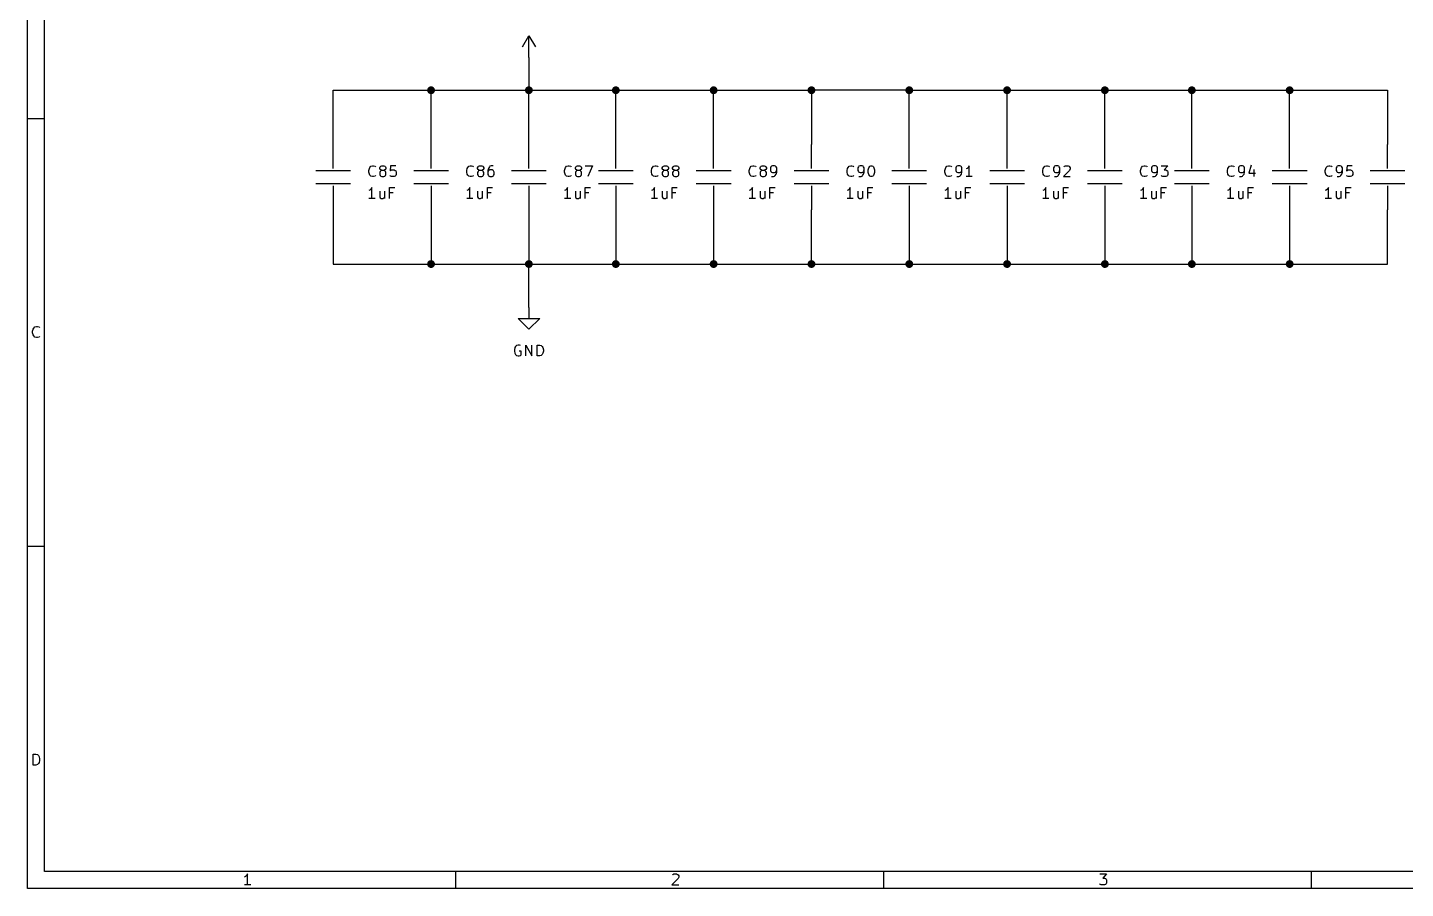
# Model space of a CAD drawing. Extents: x 0.4 to 11.3, y -7.9 to -0.4.
# Drawn here: x 0.39 to 6.73, y -7.87 to -3.91 of the extents above; entities that cross this region are included whole.
import ezdxf

# ---------------------------------------------------------------- set-up
doc = ezdxf.new("R2010")
doc.units = 0
doc.header["$MEASUREMENT"] = 0
for name, color, linetype in [('CYAN2', 4, 'CONTINUOUS'), ('GREEN3', 91, 'CONTINUOUS'), ('RED2', 1, 'CONTINUOUS')]:
    doc.layers.add(name, color=color, linetype=linetype)

msp = doc.modelspace()

# ---------------------------------------------------------------- linework, layer by layer
at = {"layer": 'CYAN2', "linetype": 'CONTINUOUS'}
for p, q in [((1.9639, -4.5692), (1.9663, -4.5597)), ((1.9663, -4.5597), (1.9687, -4.5549)), ((1.9687, -4.5549), (1.9734, -4.5502)), ((1.9734, -4.5502), (1.9806, -4.5478)), ((1.9806, -4.5478), (1.9853, -4.5478)), ((1.9853, -4.5478), (1.9925, -4.5502)), ((1.9925, -4.5502), (1.9949, -4.5526)), ((2.0139, -4.5573), (2.0163, -4.5526)), ((2.0139, -4.5597), (2.0139, -4.5573)), ((2.0163, -4.5645), (2.0139, -4.5597)), ((2.0163, -4.5526), (2.0187, -4.5502)), ((2.0187, -4.5502), (2.0234, -4.5478)), ((2.0234, -4.5478), (2.0329, -4.5478)), ((2.0329, -4.5478), (2.0377, -4.5502)), ((2.0377, -4.5502), (2.0401, -4.5526)), ((2.0401, -4.5526), (2.0425, -4.5573)), ((2.0425, -4.5597), (2.0401, -4.5645)), ((2.0425, -4.5573), (2.0425, -4.5597)), ((2.0639, -4.5478), (2.0615, -4.5716)), ((2.0877, -4.5478), (2.0639, -4.5478)), ((2.4139, -4.5692), (2.4163, -4.5597)), ((2.4163, -4.5597), (2.4187, -4.5549)), ((2.4187, -4.5549), (2.4234, -4.5502)), ((2.4234, -4.5502), (2.4306, -4.5478)), ((2.4306, -4.5478), (2.4353, -4.5478)), ((2.4353, -4.5478), (2.4425, -4.5502)), ((2.4425, -4.5502), (2.4449, -4.5526)), ((2.4639, -4.5573), (2.4663, -4.5526)), ((2.4639, -4.5597), (2.4639, -4.5573)), ((2.4663, -4.5645), (2.4639, -4.5597)), ((2.4663, -4.5526), (2.4687, -4.5502)), ((2.4687, -4.5502), (2.4734, -4.5478)), ((2.4734, -4.5478), (2.4829, -4.5478)), ((2.4829, -4.5478), (2.4877, -4.5502)), ((2.4877, -4.5502), (2.4901, -4.5526)), ((2.4901, -4.5526), (2.4925, -4.5573)), ((2.4925, -4.5597), (2.4901, -4.5645)), ((2.4925, -4.5573), (2.4925, -4.5597)), ((2.5139, -4.5597), (2.5115, -4.5692)), ((2.5187, -4.5526), (2.5139, -4.5597)), ((2.521, -4.5502), (2.5187, -4.5526)), ((2.5258, -4.5478), (2.521, -4.5502)), ((2.5353, -4.5478), (2.5258, -4.5478)), ((2.8639, -4.5692), (2.8663, -4.5597)), ((2.8663, -4.5597), (2.8687, -4.5549)), ((2.8687, -4.5549), (2.8734, -4.5502)), ((2.8734, -4.5502), (2.8806, -4.5478)), ((2.8806, -4.5478), (2.8853, -4.5478)), ((2.8853, -4.5478), (2.8925, -4.5502)), ((2.8925, -4.5502), (2.8949, -4.5526)), ((2.9139, -4.5573), (2.9163, -4.5526)), ((2.9139, -4.5597), (2.9139, -4.5573)), ((2.9163, -4.5645), (2.9139, -4.5597)), ((2.9163, -4.5526), (2.9187, -4.5502)), ((2.9187, -4.5502), (2.9234, -4.5478)), ((2.9234, -4.5478), (2.9329, -4.5478)), ((2.9329, -4.5478), (2.9377, -4.5502)), ((2.9377, -4.5502), (2.9401, -4.5526)), ((2.9401, -4.5526), (2.9425, -4.5573)), ((2.9425, -4.5597), (2.9401, -4.5645)), ((2.9425, -4.5573), (2.9425, -4.5597)), ((2.9591, -4.5478), (2.9925, -4.5478)), ((2.9925, -4.5478), (2.971, -4.5978)), ((3.2639, -4.5692), (3.2663, -4.5597)), ((3.2663, -4.5597), (3.2687, -4.5549)), ((3.2687, -4.5549), (3.2734, -4.5502)), ((3.2734, -4.5502), (3.2806, -4.5478)), ((3.2806, -4.5478), (3.2853, -4.5478)), ((3.2853, -4.5478), (3.2925, -4.5502)), ((3.2925, -4.5502), (3.2949, -4.5526)), ((3.3139, -4.5573), (3.3163, -4.5526)), ((3.3139, -4.5597), (3.3139, -4.5573)), ((3.3163, -4.5645), (3.3139, -4.5597)), ((3.3163, -4.5526), (3.3187, -4.5502)), ((3.3187, -4.5502), (3.3234, -4.5478)), ((3.3234, -4.5478), (3.3329, -4.5478)), ((3.3329, -4.5478), (3.3377, -4.5502)), ((3.3377, -4.5502), (3.3401, -4.5526)), ((3.3401, -4.5526), (3.3425, -4.5573)), ((3.3425, -4.5597), (3.3401, -4.5645)), ((3.3425, -4.5573), (3.3425, -4.5597)), ((3.3615, -4.5573), (3.3639, -4.5526)), ((3.3615, -4.5597), (3.3615, -4.5573)), ((3.3639, -4.5645), (3.3615, -4.5597)), ((3.3639, -4.5526), (3.3663, -4.5502)), ((3.3663, -4.5502), (3.371, -4.5478)), ((3.371, -4.5478), (3.3806, -4.5478)), ((3.3806, -4.5478), (3.3853, -4.5502)), ((3.3853, -4.5502), (3.3877, -4.5526)), ((3.3877, -4.5526), (3.3901, -4.5573)), ((3.3901, -4.5597), (3.3877, -4.5645)), ((3.3901, -4.5573), (3.3901, -4.5597)), ((3.7139, -4.5692), (3.7163, -4.5597)), ((3.7163, -4.5597), (3.7187, -4.5549)), ((3.7187, -4.5549), (3.7234, -4.5502)), ((3.7234, -4.5502), (3.7306, -4.5478)), ((3.7306, -4.5478), (3.7353, -4.5478)), ((3.7353, -4.5478), (3.7425, -4.5502)), ((3.7425, -4.5502), (3.7449, -4.5526)), ((3.7639, -4.5573), (3.7663, -4.5526)), ((3.7639, -4.5597), (3.7639, -4.5573)), ((3.7663, -4.5645), (3.7639, -4.5597)), ((3.7663, -4.5526), (3.7687, -4.5502)), ((3.7687, -4.5502), (3.7734, -4.5478)), ((3.7734, -4.5478), (3.7829, -4.5478)), ((3.7829, -4.5478), (3.7877, -4.5502)), ((3.7877, -4.5502), (3.7901, -4.5526)), ((3.7901, -4.5526), (3.7925, -4.5573)), ((3.7925, -4.5597), (3.7901, -4.5645)), ((3.7925, -4.5573), (3.7925, -4.5597)), ((3.8139, -4.5526), (3.8115, -4.5573)), ((3.8115, -4.5573), (3.8115, -4.5692)), ((3.8163, -4.5502), (3.8139, -4.5526)), ((3.821, -4.5478), (3.8163, -4.5502)), ((3.8306, -4.5478), (3.821, -4.5478)), ((3.8353, -4.5502), (3.8306, -4.5478)), ((3.8377, -4.5526), (3.8353, -4.5502)), ((3.8401, -4.5573), (3.8377, -4.5526)), ((3.8401, -4.5764), (3.8401, -4.5573)), ((4.1639, -4.5692), (4.1663, -4.5597)), ((4.1663, -4.5597), (4.1687, -4.5549)), ((4.1687, -4.5549), (4.1734, -4.5502)), ((4.1734, -4.5502), (4.1806, -4.5478)), ((4.1806, -4.5478), (4.1853, -4.5478)), ((4.1853, -4.5478), (4.1925, -4.5502)), ((4.1925, -4.5502), (4.1949, -4.5526)), ((4.2163, -4.5526), (4.2139, -4.5573)), ((4.2139, -4.5573), (4.2139, -4.5692)), ((4.2187, -4.5502), (4.2163, -4.5526)), ((4.2234, -4.5478), (4.2187, -4.5502)), ((4.2329, -4.5478), (4.2234, -4.5478)), ((4.2377, -4.5502), (4.2329, -4.5478)), ((4.2401, -4.5526), (4.2377, -4.5502)), ((4.2425, -4.5573), (4.2401, -4.5526)), ((4.2425, -4.5764), (4.2425, -4.5573)), ((4.2615, -4.5669), (4.2639, -4.5573)), ((4.2639, -4.5573), (4.2663, -4.5526)), ((4.2663, -4.5526), (4.2687, -4.5502)), ((4.2687, -4.5502), (4.2734, -4.5478)), ((4.2734, -4.5478), (4.2782, -4.5478)), ((4.2782, -4.5478), (4.2829, -4.5502)), ((4.2829, -4.5502), (4.2853, -4.5526)), ((4.2853, -4.5526), (4.2877, -4.5573)), ((4.2877, -4.5573), (4.2901, -4.5669)), ((4.6139, -4.5692), (4.6163, -4.5597)), ((4.6163, -4.5597), (4.6187, -4.5549)), ((4.6187, -4.5549), (4.6234, -4.5502)), ((4.6234, -4.5502), (4.6306, -4.5478)), ((4.6306, -4.5478), (4.6353, -4.5478)), ((4.6353, -4.5478), (4.6425, -4.5502)), ((4.6425, -4.5502), (4.6449, -4.5526)), ((4.6663, -4.5526), (4.6639, -4.5573)), ((4.6639, -4.5573), (4.6639, -4.5692)), ((4.6687, -4.5502), (4.6663, -4.5526)), ((4.6734, -4.5478), (4.6687, -4.5502)), ((4.6829, -4.5478), (4.6734, -4.5478)), ((4.6877, -4.5502), (4.6829, -4.5478)), ((4.6901, -4.5526), (4.6877, -4.5502)), ((4.6925, -4.5573), (4.6901, -4.5526)), ((4.6925, -4.5764), (4.6925, -4.5573)), ((4.7163, -4.5597), (4.7115, -4.5621)), ((4.721, -4.5549), (4.7163, -4.5597)), ((4.7258, -4.5478), (4.721, -4.5549)), ((4.7258, -4.5978), (4.7258, -4.5478)), ((5.0639, -4.5692), (5.0663, -4.5597)), ((5.0663, -4.5597), (5.0687, -4.5549)), ((5.0687, -4.5549), (5.0734, -4.5502)), ((5.0734, -4.5502), (5.0806, -4.5478)), ((5.0806, -4.5478), (5.0853, -4.5478)), ((5.0853, -4.5478), (5.0925, -4.5502)), ((5.0925, -4.5502), (5.0949, -4.5526)), ((5.1163, -4.5526), (5.1139, -4.5573)), ((5.1139, -4.5573), (5.1139, -4.5692)), ((5.1187, -4.5502), (5.1163, -4.5526)), ((5.1234, -4.5478), (5.1187, -4.5502)), ((5.1329, -4.5478), (5.1234, -4.5478)), ((5.1377, -4.5502), (5.1329, -4.5478)), ((5.1401, -4.5526), (5.1377, -4.5502)), ((5.1425, -4.5573), (5.1401, -4.5526)), ((5.1425, -4.5764), (5.1425, -4.5573)), ((5.1615, -4.5526), (5.1639, -4.5502)), ((5.1639, -4.5502), (5.1687, -4.5478)), ((5.1687, -4.5478), (5.1806, -4.5478)), ((5.1806, -4.5478), (5.1853, -4.5502)), ((5.1853, -4.5502), (5.1877, -4.5526)), ((5.1877, -4.5526), (5.1901, -4.5573)), ((5.1901, -4.5621), (5.1877, -4.5692)), ((5.1901, -4.5573), (5.1901, -4.5621)), ((5.5139, -4.5692), (5.5163, -4.5597)), ((5.5163, -4.5597), (5.5187, -4.5549)), ((5.5187, -4.5549), (5.5234, -4.5502)), ((5.5234, -4.5502), (5.5306, -4.5478)), ((5.5306, -4.5478), (5.5353, -4.5478)), ((5.5353, -4.5478), (5.5425, -4.5502)), ((5.5425, -4.5502), (5.5449, -4.5526)), ((5.5663, -4.5526), (5.5639, -4.5573)), ((5.5639, -4.5573), (5.5639, -4.5692)), ((5.5687, -4.5502), (5.5663, -4.5526)), ((5.5734, -4.5478), (5.5687, -4.5502)), ((5.5829, -4.5478), (5.5734, -4.5478)), ((5.5877, -4.5502), (5.5829, -4.5478)), ((5.5901, -4.5526), (5.5877, -4.5502)), ((5.5925, -4.5573), (5.5901, -4.5526)), ((5.5925, -4.5764), (5.5925, -4.5573)), ((5.6091, -4.5478), (5.6401, -4.5478)), ((5.6401, -4.5478), (5.6234, -4.5669)), ((5.9139, -4.5692), (5.9163, -4.5597)), ((5.9163, -4.5597), (5.9187, -4.5549)), ((5.9187, -4.5549), (5.9234, -4.5502)), ((5.9234, -4.5502), (5.9306, -4.5478)), ((5.9306, -4.5478), (5.9353, -4.5478)), ((5.9353, -4.5478), (5.9425, -4.5502)), ((5.9425, -4.5502), (5.9449, -4.5526)), ((5.9663, -4.5526), (5.9639, -4.5573)), ((5.9639, -4.5573), (5.9639, -4.5692)), ((5.9687, -4.5502), (5.9663, -4.5526)), ((5.9734, -4.5478), (5.9687, -4.5502)), ((5.9829, -4.5478), (5.9734, -4.5478)), ((5.9877, -4.5502), (5.9829, -4.5478)), ((5.9901, -4.5526), (5.9877, -4.5502)), ((5.9925, -4.5573), (5.9901, -4.5526)), ((5.9925, -4.5764), (5.9925, -4.5573)), ((6.0234, -4.5454), (6.0115, -4.5811)), ((6.3639, -4.5692), (6.3663, -4.5597)), ((6.3663, -4.5597), (6.3687, -4.5549)), ((6.3687, -4.5549), (6.3734, -4.5502)), ((6.3734, -4.5502), (6.3806, -4.5478)), ((6.3806, -4.5478), (6.3853, -4.5478)), ((6.3853, -4.5478), (6.3925, -4.5502)), ((6.3925, -4.5502), (6.3949, -4.5526)), ((6.4163, -4.5526), (6.4139, -4.5573)), ((6.4139, -4.5573), (6.4139, -4.5692)), ((6.4187, -4.5502), (6.4163, -4.5526)), ((6.4234, -4.5478), (6.4187, -4.5502)), ((6.4329, -4.5478), (6.4234, -4.5478)), ((6.4377, -4.5502), (6.4329, -4.5478)), ((6.4401, -4.5526), (6.4377, -4.5502)), ((6.4425, -4.5573), (6.4401, -4.5526)), ((6.4425, -4.5764), (6.4425, -4.5573)), ((6.4639, -4.5478), (6.4615, -4.5716)), ((6.4877, -4.5478), (6.4639, -4.5478)), ((1.9639, -4.5764), (1.9639, -4.5692)), ((1.9663, -4.5859), (1.9639, -4.5764)), ((1.9687, -4.5907), (1.9663, -4.5859)), ((1.9734, -4.5954), (1.9687, -4.5907)), ((1.9806, -4.5978), (1.9734, -4.5954)), ((1.9853, -4.5978), (1.9806, -4.5978)), ((1.9925, -4.5954), (1.9853, -4.5978)), ((1.9949, -4.593), (1.9925, -4.5954)), ((2.0163, -4.574), (2.0139, -4.5788)), ((2.0139, -4.5788), (2.0139, -4.5883)), ((2.0139, -4.5883), (2.0163, -4.593)), ((2.0187, -4.5669), (2.0163, -4.5645)), ((2.0187, -4.5716), (2.0163, -4.574)), ((2.0163, -4.593), (2.0187, -4.5954)), ((2.0234, -4.5692), (2.0187, -4.5669)), ((2.0234, -4.5692), (2.0187, -4.5716)), ((2.0187, -4.5954), (2.0234, -4.5978)), ((2.0329, -4.5692), (2.0234, -4.5692)), ((2.0234, -4.5978), (2.0329, -4.5978)), ((2.0377, -4.5669), (2.0329, -4.5692)), ((2.0377, -4.5716), (2.0329, -4.5692)), ((2.0329, -4.5978), (2.0377, -4.5954)), ((2.0401, -4.5645), (2.0377, -4.5669)), ((2.0401, -4.574), (2.0377, -4.5716)), ((2.0377, -4.5954), (2.0401, -4.593)), ((2.0425, -4.5788), (2.0401, -4.574)), ((2.0401, -4.593), (2.0425, -4.5883)), ((2.0425, -4.5883), (2.0425, -4.5788)), ((2.0615, -4.5716), (2.0639, -4.5692)), ((2.0639, -4.5954), (2.0615, -4.593)), ((2.0639, -4.5692), (2.0687, -4.5669)), ((2.0687, -4.5978), (2.0639, -4.5954)), ((2.0687, -4.5669), (2.0806, -4.5669)), ((2.0806, -4.5978), (2.0687, -4.5978)), ((2.0806, -4.5669), (2.0853, -4.5692)), ((2.0853, -4.5954), (2.0806, -4.5978)), ((2.0853, -4.5692), (2.0877, -4.5716)), ((2.0877, -4.593), (2.0853, -4.5954)), ((2.0877, -4.5716), (2.0901, -4.5764)), ((2.0901, -4.5883), (2.0877, -4.593)), ((2.0901, -4.5764), (2.0901, -4.5883)), ((2.4139, -4.5764), (2.4139, -4.5692)), ((2.4163, -4.5859), (2.4139, -4.5764)), ((2.4187, -4.5907), (2.4163, -4.5859)), ((2.4234, -4.5954), (2.4187, -4.5907)), ((2.4306, -4.5978), (2.4234, -4.5954)), ((2.4353, -4.5978), (2.4306, -4.5978)), ((2.4425, -4.5954), (2.4353, -4.5978)), ((2.4449, -4.593), (2.4425, -4.5954)), ((2.4663, -4.574), (2.4639, -4.5788)), ((2.4639, -4.5788), (2.4639, -4.5883)), ((2.4639, -4.5883), (2.4663, -4.593)), ((2.4687, -4.5669), (2.4663, -4.5645)), ((2.4687, -4.5716), (2.4663, -4.574)), ((2.4663, -4.593), (2.4687, -4.5954)), ((2.4734, -4.5692), (2.4687, -4.5669)), ((2.4734, -4.5692), (2.4687, -4.5716)), ((2.4687, -4.5954), (2.4734, -4.5978)), ((2.4829, -4.5692), (2.4734, -4.5692)), ((2.4734, -4.5978), (2.4829, -4.5978)), ((2.4877, -4.5669), (2.4829, -4.5692)), ((2.4877, -4.5716), (2.4829, -4.5692)), ((2.4829, -4.5978), (2.4877, -4.5954)), ((2.4901, -4.5645), (2.4877, -4.5669)), ((2.4901, -4.574), (2.4877, -4.5716)), ((2.4877, -4.5954), (2.4901, -4.593)), ((2.4925, -4.5788), (2.4901, -4.574)), ((2.4901, -4.593), (2.4925, -4.5883)), ((2.4925, -4.5883), (2.4925, -4.5788)), ((2.5115, -4.5692), (2.5115, -4.5883)), ((2.5139, -4.5716), (2.5115, -4.5764)), ((2.5115, -4.5883), (2.5139, -4.593)), ((2.5163, -4.5692), (2.5139, -4.5716)), ((2.5139, -4.593), (2.5163, -4.5954)), ((2.521, -4.5669), (2.5163, -4.5692)), ((2.5163, -4.5954), (2.521, -4.5978)), ((2.5306, -4.5669), (2.521, -4.5669)), ((2.521, -4.5978), (2.5306, -4.5978)), ((2.5353, -4.5692), (2.5306, -4.5669)), ((2.5306, -4.5978), (2.5353, -4.5954)), ((2.5377, -4.5716), (2.5353, -4.5692)), ((2.5353, -4.5954), (2.5377, -4.593)), ((2.5401, -4.5764), (2.5377, -4.5716)), ((2.5377, -4.593), (2.5401, -4.5883)), ((2.5401, -4.5883), (2.5401, -4.5764)), ((2.8639, -4.5764), (2.8639, -4.5692)), ((2.8663, -4.5859), (2.8639, -4.5764)), ((2.8687, -4.5907), (2.8663, -4.5859)), ((2.8734, -4.5954), (2.8687, -4.5907)), ((2.8806, -4.5978), (2.8734, -4.5954)), ((2.8853, -4.5978), (2.8806, -4.5978)), ((2.8925, -4.5954), (2.8853, -4.5978)), ((2.8949, -4.593), (2.8925, -4.5954)), ((2.9163, -4.574), (2.9139, -4.5788)), ((2.9139, -4.5788), (2.9139, -4.5883)), ((2.9139, -4.5883), (2.9163, -4.593)), ((2.9187, -4.5669), (2.9163, -4.5645)), ((2.9187, -4.5716), (2.9163, -4.574)), ((2.9163, -4.593), (2.9187, -4.5954)), ((2.9234, -4.5692), (2.9187, -4.5669)), ((2.9234, -4.5692), (2.9187, -4.5716)), ((2.9187, -4.5954), (2.9234, -4.5978)), ((2.9329, -4.5692), (2.9234, -4.5692)), ((2.9234, -4.5978), (2.9329, -4.5978)), ((2.9377, -4.5669), (2.9329, -4.5692)), ((2.9377, -4.5716), (2.9329, -4.5692)), ((2.9329, -4.5978), (2.9377, -4.5954)), ((2.9401, -4.5645), (2.9377, -4.5669)), ((2.9401, -4.574), (2.9377, -4.5716)), ((2.9377, -4.5954), (2.9401, -4.593)), ((2.9425, -4.5788), (2.9401, -4.574)), ((2.9401, -4.593), (2.9425, -4.5883)), ((2.9425, -4.5883), (2.9425, -4.5788)), ((3.2639, -4.5764), (3.2639, -4.5692)), ((3.2663, -4.5859), (3.2639, -4.5764)), ((3.2687, -4.5907), (3.2663, -4.5859)), ((3.2734, -4.5954), (3.2687, -4.5907)), ((3.2806, -4.5978), (3.2734, -4.5954)), ((3.2853, -4.5978), (3.2806, -4.5978)), ((3.2925, -4.5954), (3.2853, -4.5978)), ((3.2949, -4.593), (3.2925, -4.5954)), ((3.3163, -4.574), (3.3139, -4.5788)), ((3.3139, -4.5788), (3.3139, -4.5883)), ((3.3139, -4.5883), (3.3163, -4.593)), ((3.3187, -4.5669), (3.3163, -4.5645)), ((3.3187, -4.5716), (3.3163, -4.574)), ((3.3163, -4.593), (3.3187, -4.5954)), ((3.3234, -4.5692), (3.3187, -4.5669)), ((3.3234, -4.5692), (3.3187, -4.5716)), ((3.3187, -4.5954), (3.3234, -4.5978)), ((3.3329, -4.5692), (3.3234, -4.5692)), ((3.3234, -4.5978), (3.3329, -4.5978)), ((3.3377, -4.5669), (3.3329, -4.5692)), ((3.3377, -4.5716), (3.3329, -4.5692)), ((3.3329, -4.5978), (3.3377, -4.5954)), ((3.3401, -4.5645), (3.3377, -4.5669)), ((3.3401, -4.574), (3.3377, -4.5716)), ((3.3377, -4.5954), (3.3401, -4.593)), ((3.3425, -4.5788), (3.3401, -4.574)), ((3.3401, -4.593), (3.3425, -4.5883)), ((3.3425, -4.5883), (3.3425, -4.5788)), ((3.3639, -4.574), (3.3615, -4.5788)), ((3.3615, -4.5788), (3.3615, -4.5883)), ((3.3615, -4.5883), (3.3639, -4.593)), ((3.3663, -4.5669), (3.3639, -4.5645)), ((3.3663, -4.5716), (3.3639, -4.574)), ((3.3639, -4.593), (3.3663, -4.5954)), ((3.371, -4.5692), (3.3663, -4.5669)), ((3.371, -4.5692), (3.3663, -4.5716)), ((3.3663, -4.5954), (3.371, -4.5978)), ((3.3806, -4.5692), (3.371, -4.5692)), ((3.371, -4.5978), (3.3806, -4.5978)), ((3.3853, -4.5669), (3.3806, -4.5692)), ((3.3853, -4.5716), (3.3806, -4.5692)), ((3.3806, -4.5978), (3.3853, -4.5954)), ((3.3877, -4.5645), (3.3853, -4.5669)), ((3.3877, -4.574), (3.3853, -4.5716)), ((3.3853, -4.5954), (3.3877, -4.593)), ((3.3901, -4.5788), (3.3877, -4.574)), ((3.3877, -4.593), (3.3901, -4.5883)), ((3.3901, -4.5883), (3.3901, -4.5788)), ((3.7139, -4.5764), (3.7139, -4.5692)), ((3.7163, -4.5859), (3.7139, -4.5764)), ((3.7187, -4.5907), (3.7163, -4.5859)), ((3.7234, -4.5954), (3.7187, -4.5907)), ((3.7306, -4.5978), (3.7234, -4.5954)), ((3.7353, -4.5978), (3.7306, -4.5978)), ((3.7425, -4.5954), (3.7353, -4.5978)), ((3.7449, -4.593), (3.7425, -4.5954)), ((3.7663, -4.574), (3.7639, -4.5788)), ((3.7639, -4.5788), (3.7639, -4.5883)), ((3.7639, -4.5883), (3.7663, -4.593)), ((3.7687, -4.5669), (3.7663, -4.5645)), ((3.7687, -4.5716), (3.7663, -4.574)), ((3.7663, -4.593), (3.7687, -4.5954)), ((3.7734, -4.5692), (3.7687, -4.5669)), ((3.7734, -4.5692), (3.7687, -4.5716)), ((3.7687, -4.5954), (3.7734, -4.5978)), ((3.7829, -4.5692), (3.7734, -4.5692)), ((3.7734, -4.5978), (3.7829, -4.5978)), ((3.7877, -4.5669), (3.7829, -4.5692)), ((3.7877, -4.5716), (3.7829, -4.5692)), ((3.7829, -4.5978), (3.7877, -4.5954)), ((3.7901, -4.5645), (3.7877, -4.5669)), ((3.7901, -4.574), (3.7877, -4.5716)), ((3.7877, -4.5954), (3.7901, -4.593)), ((3.7925, -4.5788), (3.7901, -4.574)), ((3.7901, -4.593), (3.7925, -4.5883)), ((3.7925, -4.5883), (3.7925, -4.5788)), ((3.8115, -4.5692), (3.8139, -4.574)), ((3.8139, -4.574), (3.8163, -4.5764)), ((3.8163, -4.5764), (3.821, -4.5788)), ((3.8163, -4.5978), (3.8258, -4.5978)), ((3.821, -4.5788), (3.8306, -4.5788)), ((3.8258, -4.5978), (3.8306, -4.5954)), ((3.8306, -4.5788), (3.8353, -4.5764)), ((3.8306, -4.5954), (3.8329, -4.593)), ((3.8329, -4.593), (3.8377, -4.5859)), ((3.8353, -4.5764), (3.8377, -4.574)), ((3.8377, -4.574), (3.8401, -4.5692)), ((3.8377, -4.5859), (3.8401, -4.5764)), ((4.1639, -4.5764), (4.1639, -4.5692)), ((4.1663, -4.5859), (4.1639, -4.5764)), ((4.1687, -4.5907), (4.1663, -4.5859)), ((4.1734, -4.5954), (4.1687, -4.5907)), ((4.1806, -4.5978), (4.1734, -4.5954)), ((4.1853, -4.5978), (4.1806, -4.5978)), ((4.1925, -4.5954), (4.1853, -4.5978)), ((4.1949, -4.593), (4.1925, -4.5954)), ((4.2139, -4.5692), (4.2163, -4.574)), ((4.2163, -4.574), (4.2187, -4.5764)), ((4.2187, -4.5764), (4.2234, -4.5788)), ((4.2187, -4.5978), (4.2282, -4.5978)), ((4.2234, -4.5788), (4.2329, -4.5788)), ((4.2282, -4.5978), (4.2329, -4.5954)), ((4.2329, -4.5788), (4.2377, -4.5764)), ((4.2329, -4.5954), (4.2353, -4.593)), ((4.2353, -4.593), (4.2401, -4.5859)), ((4.2377, -4.5764), (4.2401, -4.574)), ((4.2401, -4.574), (4.2425, -4.5692)), ((4.2401, -4.5859), (4.2425, -4.5764)), ((4.2615, -4.5788), (4.2615, -4.5669)), ((4.2639, -4.5883), (4.2615, -4.5788)), ((4.2663, -4.593), (4.2639, -4.5883)), ((4.2687, -4.5954), (4.2663, -4.593)), ((4.2734, -4.5978), (4.2687, -4.5954)), ((4.2782, -4.5978), (4.2734, -4.5978)), ((4.2829, -4.5954), (4.2782, -4.5978)), ((4.2853, -4.593), (4.2829, -4.5954)), ((4.2877, -4.5883), (4.2853, -4.593)), ((4.2901, -4.5788), (4.2877, -4.5883)), ((4.2901, -4.5669), (4.2901, -4.5788)), ((4.6139, -4.5764), (4.6139, -4.5692)), ((4.6163, -4.5859), (4.6139, -4.5764)), ((4.6187, -4.5907), (4.6163, -4.5859)), ((4.6234, -4.5954), (4.6187, -4.5907)), ((4.6306, -4.5978), (4.6234, -4.5954)), ((4.6353, -4.5978), (4.6306, -4.5978)), ((4.6425, -4.5954), (4.6353, -4.5978)), ((4.6449, -4.593), (4.6425, -4.5954)), ((4.6639, -4.5692), (4.6663, -4.574)), ((4.6663, -4.574), (4.6687, -4.5764)), ((4.6687, -4.5764), (4.6734, -4.5788)), ((4.6687, -4.5978), (4.6782, -4.5978)), ((4.6734, -4.5788), (4.6829, -4.5788)), ((4.6782, -4.5978), (4.6829, -4.5954)), ((4.6829, -4.5788), (4.6877, -4.5764)), ((4.6829, -4.5954), (4.6853, -4.593)), ((4.6853, -4.593), (4.6901, -4.5859)), ((4.6877, -4.5764), (4.6901, -4.574)), ((4.6901, -4.574), (4.6925, -4.5692)), ((4.6901, -4.5859), (4.6925, -4.5764)), ((4.7401, -4.5978), (4.7115, -4.5978)), ((5.0639, -4.5764), (5.0639, -4.5692)), ((5.0663, -4.5859), (5.0639, -4.5764)), ((5.0687, -4.5907), (5.0663, -4.5859)), ((5.0734, -4.5954), (5.0687, -4.5907)), ((5.0806, -4.5978), (5.0734, -4.5954)), ((5.0853, -4.5978), (5.0806, -4.5978)), ((5.0925, -4.5954), (5.0853, -4.5978)), ((5.0949, -4.593), (5.0925, -4.5954)), ((5.1139, -4.5692), (5.1163, -4.574)), ((5.1163, -4.574), (5.1187, -4.5764)), ((5.1187, -4.5764), (5.1234, -4.5788)), ((5.1187, -4.5978), (5.1282, -4.5978)), ((5.1234, -4.5788), (5.1329, -4.5788)), ((5.1282, -4.5978), (5.1329, -4.5954)), ((5.1329, -4.5788), (5.1377, -4.5764)), ((5.1329, -4.5954), (5.1353, -4.593)), ((5.1353, -4.593), (5.1401, -4.5859)), ((5.1377, -4.5764), (5.1401, -4.574)), ((5.1401, -4.574), (5.1425, -4.5692)), ((5.1401, -4.5859), (5.1425, -4.5764)), ((5.1877, -4.5692), (5.1591, -4.5978)), ((5.1591, -4.5978), (5.1901, -4.5978)), ((5.5139, -4.5764), (5.5139, -4.5692)), ((5.5163, -4.5859), (5.5139, -4.5764)), ((5.5187, -4.5907), (5.5163, -4.5859)), ((5.5234, -4.5954), (5.5187, -4.5907)), ((5.5306, -4.5978), (5.5234, -4.5954)), ((5.5353, -4.5978), (5.5306, -4.5978)), ((5.5425, -4.5954), (5.5353, -4.5978)), ((5.5449, -4.593), (5.5425, -4.5954)), ((5.5639, -4.5692), (5.5663, -4.574)), ((5.5663, -4.574), (5.5687, -4.5764)), ((5.5687, -4.5764), (5.5734, -4.5788)), ((5.5687, -4.5978), (5.5782, -4.5978)), ((5.5734, -4.5788), (5.5829, -4.5788)), ((5.5782, -4.5978), (5.5829, -4.5954)), ((5.5829, -4.5788), (5.5877, -4.5764)), ((5.5829, -4.5954), (5.5853, -4.593)), ((5.5853, -4.593), (5.5901, -4.5859)), ((5.5877, -4.5764), (5.5901, -4.574)), ((5.5901, -4.574), (5.5925, -4.5692)), ((5.5901, -4.5859), (5.5925, -4.5764)), ((5.6115, -4.5954), (5.6091, -4.593)), ((5.6163, -4.5978), (5.6115, -4.5954)), ((5.6306, -4.5978), (5.6163, -4.5978)), ((5.6234, -4.5669), (5.6306, -4.5669)), ((5.6306, -4.5669), (5.6353, -4.5692)), ((5.6353, -4.5954), (5.6306, -4.5978)), ((5.6353, -4.5692), (5.6377, -4.5716)), ((5.6377, -4.593), (5.6353, -4.5954)), ((5.6377, -4.5716), (5.6401, -4.5764)), ((5.6401, -4.5883), (5.6377, -4.593)), ((5.6401, -4.5764), (5.6401, -4.5883)), ((5.9139, -4.5764), (5.9139, -4.5692)), ((5.9163, -4.5859), (5.9139, -4.5764)), ((5.9187, -4.5907), (5.9163, -4.5859)), ((5.9234, -4.5954), (5.9187, -4.5907)), ((5.9306, -4.5978), (5.9234, -4.5954)), ((5.9353, -4.5978), (5.9306, -4.5978)), ((5.9425, -4.5954), (5.9353, -4.5978)), ((5.9449, -4.593), (5.9425, -4.5954)), ((5.9639, -4.5692), (5.9663, -4.574)), ((5.9663, -4.574), (5.9687, -4.5764)), ((5.9687, -4.5764), (5.9734, -4.5788)), ((5.9687, -4.5978), (5.9782, -4.5978)), ((5.9734, -4.5788), (5.9829, -4.5788)), ((5.9782, -4.5978), (5.9829, -4.5954)), ((5.9829, -4.5788), (5.9877, -4.5764)), ((5.9829, -4.5954), (5.9853, -4.593)), ((5.9853, -4.593), (5.9901, -4.5859)), ((5.9877, -4.5764), (5.9901, -4.574)), ((5.9901, -4.574), (5.9925, -4.5692)), ((5.9901, -4.5859), (5.9925, -4.5764)), ((6.0115, -4.5811), (6.0425, -4.5811)), ((6.0353, -4.5645), (6.0353, -4.5978)), ((6.3639, -4.5764), (6.3639, -4.5692)), ((6.3663, -4.5859), (6.3639, -4.5764)), ((6.3687, -4.5907), (6.3663, -4.5859)), ((6.3734, -4.5954), (6.3687, -4.5907)), ((6.3806, -4.5978), (6.3734, -4.5954)), ((6.3853, -4.5978), (6.3806, -4.5978)), ((6.3925, -4.5954), (6.3853, -4.5978)), ((6.3949, -4.593), (6.3925, -4.5954)), ((6.4139, -4.5692), (6.4163, -4.574)), ((6.4163, -4.574), (6.4187, -4.5764)), ((6.4187, -4.5764), (6.4234, -4.5788)), ((6.4187, -4.5978), (6.4282, -4.5978)), ((6.4234, -4.5788), (6.4329, -4.5788)), ((6.4282, -4.5978), (6.4329, -4.5954)), ((6.4329, -4.5788), (6.4377, -4.5764)), ((6.4329, -4.5954), (6.4353, -4.593)), ((6.4353, -4.593), (6.4401, -4.5859)), ((6.4377, -4.5764), (6.4401, -4.574)), ((6.4401, -4.574), (6.4425, -4.5692)), ((6.4401, -4.5859), (6.4425, -4.5764)), ((6.4615, -4.5716), (6.4639, -4.5692)), ((6.4639, -4.5954), (6.4615, -4.593)), ((6.4639, -4.5692), (6.4687, -4.5669)), ((6.4687, -4.5978), (6.4639, -4.5954)), ((6.4687, -4.5669), (6.4806, -4.5669)), ((6.4806, -4.5978), (6.4687, -4.5978)), ((6.4806, -4.5669), (6.4853, -4.5692)), ((6.4853, -4.5954), (6.4806, -4.5978)), ((6.4853, -4.5692), (6.4877, -4.5716)), ((6.4877, -4.593), (6.4853, -4.5954)), ((6.4877, -4.5716), (6.4901, -4.5764)), ((6.4901, -4.5883), (6.4877, -4.593)), ((6.4901, -4.5764), (6.4901, -4.5883)), ((1.9687, -4.6597), (1.9639, -4.6621)), ((1.9734, -4.6549), (1.9687, -4.6597)), ((1.9782, -4.6478), (1.9734, -4.6549)), ((1.9782, -4.6978), (1.9782, -4.6478)), ((2.0139, -4.6645), (2.0139, -4.6907)), ((2.0139, -4.6907), (2.0163, -4.6954)), ((2.0353, -4.6645), (2.0353, -4.6978)), ((2.0591, -4.6978), (2.0591, -4.6478)), ((2.0591, -4.6478), (2.0829, -4.6478)), ((2.0758, -4.6716), (2.0591, -4.6716)), ((2.4187, -4.6597), (2.4139, -4.6621)), ((2.4234, -4.6549), (2.4187, -4.6597)), ((2.4282, -4.6478), (2.4234, -4.6549)), ((2.4282, -4.6978), (2.4282, -4.6478)), ((2.4639, -4.6645), (2.4639, -4.6907)), ((2.4639, -4.6907), (2.4663, -4.6954)), ((2.4853, -4.6645), (2.4853, -4.6978)), ((2.5091, -4.6978), (2.5091, -4.6478)), ((2.5091, -4.6478), (2.5329, -4.6478)), ((2.5258, -4.6716), (2.5091, -4.6716)), ((2.8687, -4.6597), (2.8639, -4.6621)), ((2.8734, -4.6549), (2.8687, -4.6597)), ((2.8782, -4.6478), (2.8734, -4.6549)), ((2.8782, -4.6978), (2.8782, -4.6478)), ((2.9139, -4.6645), (2.9139, -4.6907)), ((2.9139, -4.6907), (2.9163, -4.6954)), ((2.9353, -4.6645), (2.9353, -4.6978)), ((2.9591, -4.6978), (2.9591, -4.6478)), ((2.9591, -4.6478), (2.9829, -4.6478)), ((2.9758, -4.6716), (2.9591, -4.6716)), ((3.2687, -4.6597), (3.2639, -4.6621)), ((3.2734, -4.6549), (3.2687, -4.6597)), ((3.2782, -4.6478), (3.2734, -4.6549)), ((3.2782, -4.6978), (3.2782, -4.6478)), ((3.3139, -4.6645), (3.3139, -4.6907)), ((3.3139, -4.6907), (3.3163, -4.6954)), ((3.3353, -4.6645), (3.3353, -4.6978)), ((3.3591, -4.6978), (3.3591, -4.6478)), ((3.3591, -4.6478), (3.3829, -4.6478)), ((3.3758, -4.6716), (3.3591, -4.6716)), ((3.7187, -4.6597), (3.7139, -4.6621)), ((3.7234, -4.6549), (3.7187, -4.6597)), ((3.7282, -4.6478), (3.7234, -4.6549)), ((3.7282, -4.6978), (3.7282, -4.6478)), ((3.7639, -4.6645), (3.7639, -4.6907)), ((3.7639, -4.6907), (3.7663, -4.6954)), ((3.7853, -4.6645), (3.7853, -4.6978)), ((3.8091, -4.6978), (3.8091, -4.6478)), ((3.8091, -4.6478), (3.8329, -4.6478)), ((3.8258, -4.6716), (3.8091, -4.6716)), ((4.1687, -4.6597), (4.1639, -4.6621)), ((4.1734, -4.6549), (4.1687, -4.6597)), ((4.1782, -4.6478), (4.1734, -4.6549)), ((4.1782, -4.6978), (4.1782, -4.6478)), ((4.2139, -4.6645), (4.2139, -4.6907)), ((4.2139, -4.6907), (4.2163, -4.6954)), ((4.2353, -4.6645), (4.2353, -4.6978)), ((4.2591, -4.6978), (4.2591, -4.6478)), ((4.2591, -4.6478), (4.2829, -4.6478)), ((4.2758, -4.6716), (4.2591, -4.6716)), ((4.6187, -4.6597), (4.6139, -4.6621)), ((4.6234, -4.6549), (4.6187, -4.6597)), ((4.6282, -4.6478), (4.6234, -4.6549)), ((4.6282, -4.6978), (4.6282, -4.6478)), ((4.6639, -4.6645), (4.6639, -4.6907)), ((4.6639, -4.6907), (4.6663, -4.6954)), ((4.6853, -4.6645), (4.6853, -4.6978)), ((4.7091, -4.6978), (4.7091, -4.6478)), ((4.7091, -4.6478), (4.7329, -4.6478)), ((4.7258, -4.6716), (4.7091, -4.6716)), ((5.0687, -4.6597), (5.0639, -4.6621)), ((5.0734, -4.6549), (5.0687, -4.6597)), ((5.0782, -4.6478), (5.0734, -4.6549)), ((5.0782, -4.6978), (5.0782, -4.6478)), ((5.1139, -4.6645), (5.1139, -4.6907)), ((5.1139, -4.6907), (5.1163, -4.6954)), ((5.1353, -4.6645), (5.1353, -4.6978)), ((5.1591, -4.6978), (5.1591, -4.6478)), ((5.1591, -4.6478), (5.1829, -4.6478)), ((5.1758, -4.6716), (5.1591, -4.6716)), ((5.5187, -4.6597), (5.5139, -4.6621)), ((5.5234, -4.6549), (5.5187, -4.6597)), ((5.5282, -4.6478), (5.5234, -4.6549)), ((5.5282, -4.6978), (5.5282, -4.6478)), ((5.5639, -4.6645), (5.5639, -4.6907)), ((5.5639, -4.6907), (5.5663, -4.6954)), ((5.5853, -4.6645), (5.5853, -4.6978)), ((5.6091, -4.6978), (5.6091, -4.6478)), ((5.6091, -4.6478), (5.6329, -4.6478)), ((5.6258, -4.6716), (5.6091, -4.6716)), ((5.9187, -4.6597), (5.9139, -4.6621)), ((5.9234, -4.6549), (5.9187, -4.6597)), ((5.9282, -4.6478), (5.9234, -4.6549)), ((5.9282, -4.6978), (5.9282, -4.6478)), ((5.9639, -4.6645), (5.9639, -4.6907)), ((5.9639, -4.6907), (5.9663, -4.6954)), ((5.9853, -4.6645), (5.9853, -4.6978)), ((6.0091, -4.6978), (6.0091, -4.6478)), ((6.0091, -4.6478), (6.0329, -4.6478)), ((6.0258, -4.6716), (6.0091, -4.6716)), ((6.3687, -4.6597), (6.3639, -4.6621)), ((6.3734, -4.6549), (6.3687, -4.6597)), ((6.3782, -4.6478), (6.3734, -4.6549)), ((6.3782, -4.6978), (6.3782, -4.6478)), ((6.4139, -4.6645), (6.4139, -4.6907)), ((6.4139, -4.6907), (6.4163, -4.6954)), ((6.4353, -4.6645), (6.4353, -4.6978)), ((6.4591, -4.6978), (6.4591, -4.6478)), ((6.4591, -4.6478), (6.4829, -4.6478)), ((6.4758, -4.6716), (6.4591, -4.6716)), ((1.9925, -4.6978), (1.9639, -4.6978)), ((2.0163, -4.6954), (2.021, -4.6978)), ((2.021, -4.6978), (2.0282, -4.6978)), ((2.0282, -4.6978), (2.0329, -4.6954)), ((2.0329, -4.6954), (2.0353, -4.693)), ((2.4425, -4.6978), (2.4139, -4.6978)), ((2.4663, -4.6954), (2.471, -4.6978)), ((2.471, -4.6978), (2.4782, -4.6978)), ((2.4782, -4.6978), (2.4829, -4.6954)), ((2.4829, -4.6954), (2.4853, -4.693)), ((2.8925, -4.6978), (2.8639, -4.6978)), ((2.9163, -4.6954), (2.921, -4.6978)), ((2.921, -4.6978), (2.9282, -4.6978)), ((2.9282, -4.6978), (2.9329, -4.6954)), ((2.9329, -4.6954), (2.9353, -4.693)), ((3.2925, -4.6978), (3.2639, -4.6978)), ((3.3163, -4.6954), (3.321, -4.6978)), ((3.321, -4.6978), (3.3282, -4.6978)), ((3.3282, -4.6978), (3.3329, -4.6954)), ((3.3329, -4.6954), (3.3353, -4.693)), ((3.7425, -4.6978), (3.7139, -4.6978)), ((3.7663, -4.6954), (3.771, -4.6978)), ((3.771, -4.6978), (3.7782, -4.6978)), ((3.7782, -4.6978), (3.7829, -4.6954)), ((3.7829, -4.6954), (3.7853, -4.693)), ((4.1925, -4.6978), (4.1639, -4.6978)), ((4.2163, -4.6954), (4.221, -4.6978)), ((4.221, -4.6978), (4.2282, -4.6978)), ((4.2282, -4.6978), (4.2329, -4.6954)), ((4.2329, -4.6954), (4.2353, -4.693)), ((4.6425, -4.6978), (4.6139, -4.6978)), ((4.6663, -4.6954), (4.671, -4.6978)), ((4.671, -4.6978), (4.6782, -4.6978)), ((4.6782, -4.6978), (4.6829, -4.6954)), ((4.6829, -4.6954), (4.6853, -4.693)), ((5.0925, -4.6978), (5.0639, -4.6978)), ((5.1163, -4.6954), (5.121, -4.6978)), ((5.121, -4.6978), (5.1282, -4.6978)), ((5.1282, -4.6978), (5.1329, -4.6954)), ((5.1329, -4.6954), (5.1353, -4.693)), ((5.5425, -4.6978), (5.5139, -4.6978)), ((5.5663, -4.6954), (5.571, -4.6978)), ((5.571, -4.6978), (5.5782, -4.6978)), ((5.5782, -4.6978), (5.5829, -4.6954)), ((5.5829, -4.6954), (5.5853, -4.693)), ((5.9425, -4.6978), (5.9139, -4.6978)), ((5.9663, -4.6954), (5.971, -4.6978)), ((5.971, -4.6978), (5.9782, -4.6978)), ((5.9782, -4.6978), (5.9829, -4.6954)), ((5.9829, -4.6954), (5.9853, -4.693)), ((6.3925, -4.6978), (6.3639, -4.6978)), ((6.4163, -4.6954), (6.421, -4.6978)), ((6.421, -4.6978), (6.4282, -4.6978)), ((6.4282, -4.6978), (6.4329, -4.6954)), ((6.4329, -4.6954), (6.4353, -4.693)), ((2.6357, -5.3847), (2.6333, -5.3942)), ((2.6381, -5.3799), (2.6357, -5.3847)), ((2.6429, -5.3752), (2.6381, -5.3799)), ((2.65, -5.3728), (2.6429, -5.3752)), ((2.6571, -5.3728), (2.65, -5.3728)), ((2.6619, -5.3752), (2.6571, -5.3728)), ((2.6857, -5.4228), (2.6857, -5.3728)), ((2.6857, -5.3728), (2.7143, -5.4228)), ((2.7143, -5.4228), (2.7143, -5.3728)), ((2.7381, -5.4228), (2.7381, -5.3728)), ((2.7381, -5.3728), (2.75, -5.3728)), ((2.75, -5.3728), (2.7571, -5.3752)), ((2.7571, -5.3752), (2.7619, -5.3799)), ((2.7619, -5.3799), (2.7643, -5.3847)), ((2.7643, -5.3847), (2.7667, -5.3942)), ((2.6333, -5.3942), (2.6333, -5.4014)), ((2.6333, -5.4014), (2.6357, -5.4109)), ((2.6357, -5.4109), (2.6381, -5.4157)), ((2.6381, -5.4157), (2.6429, -5.4204)), ((2.6429, -5.4204), (2.65, -5.4228)), ((2.65, -5.4228), (2.6548, -5.4228)), ((2.6643, -5.4014), (2.6548, -5.4014)), ((2.6548, -5.4228), (2.6619, -5.4204)), ((2.6619, -5.4204), (2.6643, -5.418)), ((2.6643, -5.418), (2.6643, -5.4014)), ((2.75, -5.4228), (2.7381, -5.4228)), ((2.7571, -5.4204), (2.75, -5.4228)), ((2.7619, -5.4157), (2.7571, -5.4204)), ((2.7643, -5.4109), (2.7619, -5.4157)), ((2.7667, -5.4014), (2.7643, -5.4109)), ((2.7667, -5.3942), (2.7667, -5.4014))]:
    msp.add_line(p, q, dxfattribs=at)
at = {"layer": 'GREEN3', "linetype": 'CONTINUOUS'}
for p, q in [((2.7, -4.05), (2.7, -4.2)), ((1.8, -4.2), (2.25, -4.2)), ((1.8, -4.45), (1.8, -4.2)), ((2.25, -4.45), (2.25, -4.2)), ((2.25, -4.2), (2.7, -4.2)), ((2.7, -4.2), (3.1, -4.2)), ((2.7, -4.45), (2.7, -4.2)), ((3.1, -4.45), (3.1, -4.2)), ((3.1, -4.2), (3.55, -4.2)), ((3.55, -4.2), (4, -4.2)), ((3.55, -4.45), (3.55, -4.2)), ((4, -4.2), (4, -4.45)), ((4.45, -4.2), (4, -4.2)), ((4.45, -4.2), (4.9, -4.2)), ((4.45, -4.45), (4.45, -4.2)), ((4.9, -4.2), (5.35, -4.2)), ((4.9, -4.45), (4.9, -4.2)), ((5.35, -4.45), (5.35, -4.2)), ((5.35, -4.2), (5.75, -4.2)), ((5.75, -4.2), (6.2, -4.2)), ((5.75, -4.45), (5.75, -4.2)), ((6.2, -4.2), (6.65, -4.2)), ((6.2, -4.45), (6.2, -4.2)), ((6.65, -4.2), (6.65, -4.45)), ((1.8, -4.75), (1.8, -5)), ((2.25, -4.75), (2.25, -5)), ((2.7, -4.75), (2.7, -5)), ((3.1, -4.75), (3.1, -5)), ((3.55, -4.75), (3.55, -5)), ((4, -5), (4, -4.75)), ((4.45, -4.75), (4.45, -5)), ((4.9, -4.75), (4.9, -5)), ((5.35, -4.75), (5.35, -5)), ((5.75, -4.75), (5.75, -5)), ((6.2, -4.75), (6.2, -5)), ((6.65, -5), (6.65, -4.75)), ((1.8, -5), (2.25, -5)), ((2.25, -5), (2.7, -5)), ((2.7, -5.2), (2.7, -5)), ((2.7, -5), (3.1, -5)), ((3.1, -5), (3.55, -5)), ((3.55, -5), (4, -5)), ((4, -5), (4.45, -5)), ((4.45, -5), (4.9, -5)), ((4.9, -5), (5.35, -5)), ((5.35, -5), (5.75, -5)), ((5.75, -5), (6.2, -5)), ((6.2, -5), (6.65, -5))]:
    msp.add_line(p, q, dxfattribs=at)
at = {"layer": 'GREEN3', "const_width": 0.018}
for points in [[(2.241, -4.2, 1), (2.259, -4.2, 1)], [(2.691, -4.2, 1), (2.709, -4.2, 1)], [(3.091, -4.2, 1), (3.109, -4.2, 1)], [(3.541, -4.2, 1), (3.559, -4.2, 1)], [(3.991, -4.2, 1), (4.009, -4.2, 1)], [(4.441, -4.2, 1), (4.459, -4.2, 1)], [(4.891, -4.2, 1), (4.909, -4.2, 1)], [(5.341, -4.2, 1), (5.359, -4.2, 1)], [(5.741, -4.2, 1), (5.759, -4.2, 1)], [(6.191, -4.2, 1), (6.209, -4.2, 1)], [(2.241, -5, 1), (2.259, -5, 1)], [(2.691, -5, 1), (2.709, -5, 1)], [(3.091, -5, 1), (3.109, -5, 1)], [(3.541, -5, 1), (3.559, -5, 1)], [(3.991, -5, 1), (4.009, -5, 1)], [(4.441, -5, 1), (4.459, -5, 1)], [(4.891, -5, 1), (4.909, -5, 1)], [(5.341, -5, 1), (5.359, -5, 1)], [(5.741, -5, 1), (5.759, -5, 1)], [(6.191, -5, 1), (6.209, -5, 1)]]:
    msp.add_lwpolyline(points, format="xyb", close=True, dxfattribs=at)
at = {"layer": 'RED2', "linetype": 'CONTINUOUS'}
for p, q in [((0.3937, -7.8743), (0.3937, -0.3937)), ((0.4724, -7.7956), (0.4724, -0.4724)), ((2.67, -4), (2.7, -3.95)), ((2.7, -4.05), (2.7, -3.95)), ((2.7, -3.95), (2.73, -4)), ((0.3937, -4.3307), (0.4724, -4.3307)), ((1.8, -4.56), (1.8, -4.45)), ((2.25, -4.56), (2.25, -4.45)), ((2.7, -4.56), (2.7, -4.45)), ((3.1, -4.56), (3.1, -4.45)), ((3.55, -4.56), (3.55, -4.45)), ((4, -4.56), (4, -4.45)), ((4.45, -4.56), (4.45, -4.45)), ((4.9, -4.56), (4.9, -4.45)), ((5.35, -4.56), (5.35, -4.45)), ((5.75, -4.56), (5.75, -4.45)), ((6.2, -4.56), (6.2, -4.45)), ((6.65, -4.56), (6.65, -4.45)), ((1.72, -4.57), (1.88, -4.57)), ((2.17, -4.57), (2.33, -4.57)), ((2.62, -4.57), (2.78, -4.57)), ((3.02, -4.57), (3.18, -4.57)), ((3.47, -4.57), (3.63, -4.57)), ((3.92, -4.57), (4.08, -4.57)), ((4.37, -4.57), (4.53, -4.57)), ((4.82, -4.57), (4.98, -4.57)), ((5.27, -4.57), (5.43, -4.57)), ((5.67, -4.57), (5.83, -4.57)), ((6.12, -4.57), (6.28, -4.57)), ((6.57, -4.57), (6.73, -4.57)), ((1.72, -4.63), (1.88, -4.63)), ((1.8, -4.64), (1.8, -4.75)), ((2.17, -4.63), (2.33, -4.63)), ((2.25, -4.64), (2.25, -4.75)), ((2.62, -4.63), (2.78, -4.63)), ((2.7, -4.64), (2.7, -4.75)), ((3.02, -4.63), (3.18, -4.63)), ((3.1, -4.64), (3.1, -4.75)), ((3.47, -4.63), (3.63, -4.63)), ((3.55, -4.64), (3.55, -4.75)), ((3.92, -4.63), (4.08, -4.63)), ((4, -4.64), (4, -4.75)), ((4.37, -4.63), (4.53, -4.63)), ((4.45, -4.64), (4.45, -4.75)), ((4.82, -4.63), (4.98, -4.63)), ((4.9, -4.64), (4.9, -4.75)), ((5.27, -4.63), (5.43, -4.63)), ((5.35, -4.64), (5.35, -4.75)), ((5.67, -4.63), (5.83, -4.63)), ((5.75, -4.64), (5.75, -4.75)), ((6.12, -4.63), (6.28, -4.63)), ((6.2, -4.64), (6.2, -4.75)), ((6.57, -4.63), (6.73, -4.63)), ((6.65, -4.64), (6.65, -4.75)), ((2.7, -5.3), (2.65, -5.25)), ((2.65, -5.25), (2.7, -5.25)), ((2.7, -5.2), (2.7, -5.25)), ((2.7, -5.25), (2.75, -5.25)), ((2.75, -5.25), (2.7, -5.3)), ((0.4172, -5.3091), (0.4197, -5.2993)), ((0.4172, -5.3164), (0.4172, -5.3091)), ((0.4197, -5.3261), (0.4172, -5.3164)), ((0.4197, -5.2993), (0.4221, -5.2945)), ((0.4221, -5.2945), (0.427, -5.2896)), ((0.427, -5.2896), (0.4343, -5.2872)), ((0.4343, -5.2872), (0.4392, -5.2872)), ((0.4392, -5.2872), (0.4465, -5.2896)), ((0.4465, -5.2896), (0.4489, -5.292)), ((0.4221, -5.331), (0.4197, -5.3261)), ((0.427, -5.3359), (0.4221, -5.331)), ((0.4343, -5.3383), (0.427, -5.3359)), ((0.4392, -5.3383), (0.4343, -5.3383)), ((0.4465, -5.3359), (0.4392, -5.3383)), ((0.4489, -5.3335), (0.4465, -5.3359)), ((0.3937, -6.2992), (0.4724, -6.2992)), ((0.4197, -7.3068), (0.4197, -7.2557)), ((0.4197, -7.2557), (0.4319, -7.2557)), ((0.4319, -7.2557), (0.4392, -7.2581)), ((0.4392, -7.2581), (0.444, -7.263)), ((0.444, -7.263), (0.4465, -7.2678)), ((0.4465, -7.2678), (0.4489, -7.2776)), ((0.4489, -7.2849), (0.4465, -7.2946)), ((0.4489, -7.2776), (0.4489, -7.2849)), ((0.4319, -7.3068), (0.4197, -7.3068)), ((0.4392, -7.3044), (0.4319, -7.3068)), ((0.444, -7.2995), (0.4392, -7.3044)), ((0.4465, -7.2946), (0.444, -7.2995)), ((11.2206, -7.7956), (0.4724, -7.7956)), ((2.3622, -7.7956), (2.3622, -7.8743)), ((4.3307, -7.7956), (4.3307, -7.8743)), ((6.2992, -7.7956), (6.2992, -7.8743)), ((1.3965, -7.8193), (1.3916, -7.8217)), ((1.4208, -7.8583), (1.3916, -7.8583)), ((1.4013, -7.8144), (1.3965, -7.8193)), ((1.4062, -7.8071), (1.4013, -7.8144)), ((1.4062, -7.8583), (1.4062, -7.8071)), ((3.3869, -7.8291), (3.3576, -7.8583)), ((3.3576, -7.8583), (3.3893, -7.8583)), ((3.3601, -7.812), (3.3625, -7.8096)), ((3.3625, -7.8096), (3.3674, -7.8071)), ((3.3674, -7.8071), (3.3796, -7.8071)), ((3.3796, -7.8071), (3.3845, -7.8096)), ((3.3845, -7.8096), (3.3869, -7.812)), ((3.3869, -7.812), (3.3893, -7.8169)), ((3.3893, -7.8217), (3.3869, -7.8291)), ((3.3893, -7.8169), (3.3893, -7.8217)), ((5.3262, -7.8071), (5.3578, -7.8071)), ((5.3286, -7.8559), (5.3262, -7.8534)), ((5.3335, -7.8583), (5.3286, -7.8559)), ((5.3481, -7.8583), (5.3335, -7.8583)), ((5.3578, -7.8071), (5.3408, -7.8266)), ((5.3408, -7.8266), (5.3481, -7.8266)), ((5.3481, -7.8266), (5.353, -7.8291)), ((5.353, -7.8559), (5.3481, -7.8583)), ((5.353, -7.8291), (5.3554, -7.8315)), ((5.3554, -7.8534), (5.353, -7.8559)), ((5.3554, -7.8315), (5.3578, -7.8364)), ((5.3578, -7.8486), (5.3554, -7.8534)), ((5.3578, -7.8364), (5.3578, -7.8486)), ((11.2993, -7.8743), (0.3937, -7.8743))]:
    msp.add_line(p, q, dxfattribs=at)

doc.saveas('drawing.dxf')
